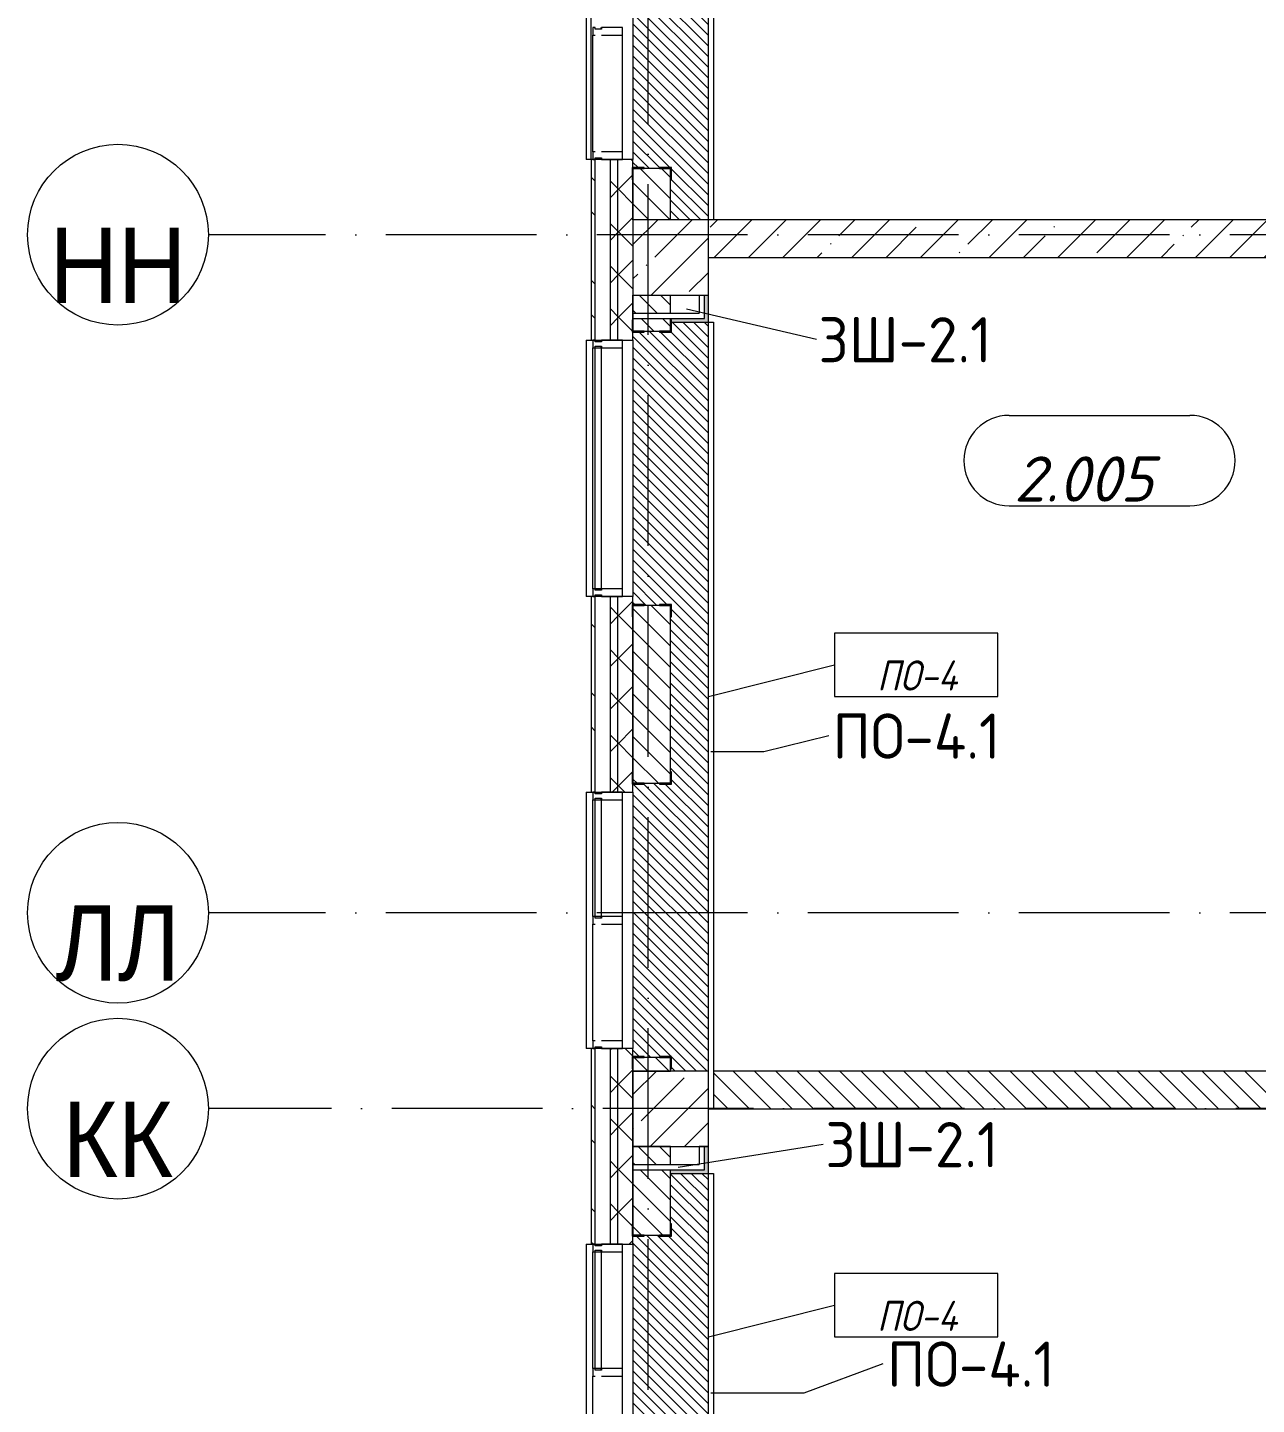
# Model space of a CAD drawing. Header units: millimetres. Extents: x -6467 to 106027, y -7090 to 195095.
# Drawn here: x -6467 to 1687, y 59818 to 68956 of the extents above; entities that cross this region are included whole.
import ezdxf

# ---------------------------------------------------------------- set-up
doc = ezdxf.new("R2010")
doc.units = ezdxf.units.MM
doc.linetypes.add('50_200_ШТРИХ_1Т_ш5_п1_п1_', pattern=[1400, 1000, -200, 0, -200])
for name, color, linetype, lineweight, true_color in [('A-AREA-IDEN-1', 7, 'Continuous', 9, 0xaaaaaa), ('A-FLOR-PATT-1', 7, 'Continuous', 5, 0xd61c12), ('A-GENM-1', 7, 'Continuous', 9, 0xaaaaaa), ('A-GENM-2', 7, 'Continuous', 20, 0xaaaaaa), ('A-WALL-1', 7, 'Continuous', 5, 0x77b143), ('A-WALL-3', 7, 'Continuous', 5, 0x787878), ('Оси-1', 7, 'Continuous', 20, 0xaaaaaa), ('Оси-2', 7, 'Continuous', 9, 0xaaaaaa), ('Оси-3', 7, '50_200_ШТРИХ_1Т_ш5_п1_п1_', 9, 0xaaaaaa)]:
    doc.layers.add(name, color=color, linetype=linetype, lineweight=lineweight, true_color=true_color)
for name, color, linetype, lineweight in [('A-FLOR', 7, 'Continuous', 9), ('A-FLOR-IDEN', 7, 'Continuous', 9), ('A-GLAZ', 7, 'Continuous', 5), ('A-GLAZ-CWMG', 7, 'Continuous', 9), ('A-GLAZ-CWMG-1', 7, 'Continuous', 20), ('A-WALL', 7, 'Continuous', 5), ('A-WALL-FNSH-1', 7, 'Continuous', 5), ('A-WALL-IDEN', 7, 'Continuous', 9), ('I-WALL', 7, 'Continuous', 5), ('S-COLS', 7, 'Continuous', 9), ('S-COLS-1', 7, 'Continuous', 5)]:
    doc.layers.add(name, color=color, linetype=linetype, lineweight=lineweight)
doc.styles.add('Arial', font='arial.ttf', dxfattribs={"width": 0.9, "height": 500})
doc.styles.add('GOST Common', font='', dxfattribs={"height": 300})
doc.styles.add('GOST Common_I', font='', dxfattribs={"width": 0.9, "height": 200})
doc.styles.add('ISOCPEUR_I', font='isocpeui.ttf', dxfattribs={"height": 300})
doc.styles.get('GOST Common').set_extended_font_data('GOST Common')
doc.styles.get('GOST Common_I').set_extended_font_data('GOST Common', italic=True)
pattern_1 = [(45, (0, 0), (-228.0985, 228.0985), []), (45, (228.1, 0), (-228.0985, 228.0985), [403.225, -80.645, 6.706, -73.939])]
pattern_2 = [(135, (0, 0), (-70.71068, -70.71068), [])]
pattern_3 = [(45, (0, 0), (-141.42136, 141.42136), []), (135, (0, 0), (-141.42136, -141.42136), [])]

# ---------------------------------------------------------------- blocks, each defined once
blk = doc.blocks.new('BSC_Колонна _Прямоугольная - 500х500-V16-АИ_План этажа Радиаторы_2')
at = {"layer": 'S-COLS-1'}
h = blk.add_hatch(dxfattribs=at)
h.set_pattern_fill('FP_44', color=256, style=0, pattern_type=2)
h.set_pattern_definition([(45, (2200, -67430.7), (-228.0985, 228.0985), []), (45, (2428.1, -67430.7), (-228.0985, 228.0985), [403.225, -80.645, 6.706, -73.939])])
h.paths.add_polyline_path([(-250, -250), (250, -250), (250, 250), (-250, 250), (-250, -165.4)])
for p, q in [((250, 250), (-250, 250)), ((-250, 250), (-250, -250)), ((250, -250), (250, 250)), ((-250, -250), (250, -250))]:
    blk.add_line(p, q, dxfattribs=at)
blk = doc.blocks.new('Прямоугольный импост - Импост структурный с накладкой - 180мм-22437111-АИ_План этажа Радиаторы_2')
at = {"layer": 'A-GLAZ-CWMG-1'}
for p, q in [((-50, 0), (-50, 17)), ((-50, 17), (0, 17)), ((0, 0), (-10, 0)), ((-10, 0), (-10, -40)), ((0, 17), (0, 0)), ((-50, -180), (-50, -40)), ((-10, -40), (0, -40)), ((0, -40), (0, -180)), ((0, -180), (-50, -180))]:
    blk.add_line(p, q, dxfattribs=at)
blk = doc.blocks.new('Прямоугольный импост - Импост структурный с накладкой - 180мм-22071093-АИ_План этажа Радиаторы_2')
at = {"layer": 'A-GLAZ-CWMG'}
for p, q in [((23480, 63231), (23480, 64006)), ((23497, 64006), (23537, 64006)), ((23497, 63231), (23497, 64006)), ((23537, 63231), (23537, 64006)), ((23677, 63231), (23677, 64006)), ((23537, 63231), (23497, 63231))]:
    blk.add_line(p, q, dxfattribs=at)
blk = doc.blocks.new('Прямоугольный импост - Импост структурный с накладкой - 180мм-22437098-АИ_План этажа Радиаторы_2')
at = {"layer": 'A-GLAZ-CWMG-1'}
for p, q in [((-50, 0), (-50, 17)), ((-50, 17), (0, 17)), ((-40, 0), (-50, 0)), ((-40, -40), (-40, 0)), ((0, 0), (-10, 0)), ((-10, 0), (-10, -40)), ((0, 17), (0, 0)), ((-50, -180), (-50, -40)), ((-50, -40), (-40, -40)), ((-10, -40), (0, -40)), ((0, -40), (0, -180)), ((0, -180), (-50, -180))]:
    blk.add_line(p, q, dxfattribs=at)
blk = doc.blocks.new('Прямоугольный импост - Импост структурный с накладкой - 180мм-22437099-АИ_План этажа Радиаторы_2')
at = {"layer": 'A-GLAZ-CWMG-1'}
for p, q in [((0, 17), (-50, 17)), ((-50, 17), (-50, 0)), ((-50, 0), (-40, 0)), ((-40, 0), (-40, -40)), ((-10, -40), (-10, 0)), ((-10, 0), (0, 0)), ((0, 0), (0, 17)), ((-40, -40), (-50, -40)), ((-50, -40), (-50, -180)), ((0, -40), (-10, -40)), ((0, -180), (0, -40)), ((-50, -180), (0, -180))]:
    blk.add_line(p, q, dxfattribs=at)
blk = doc.blocks.new('Прямоугольный импост - Импост структурный с накладкой - 180мм-V235-АИ_План этажа Радиаторы_2')
at = {"layer": 'A-GLAZ-CWMG'}
for p, q in [((-2717, 56231), (-2717, 57831)), ((-2700, 57831), (-2660, 57831)), ((-2700, 56231), (-2700, 57831)), ((-2660, 56231), (-2660, 57831)), ((-2520, 56231), (-2520, 57831)), ((-2660, 56231), (-2700, 56231))]:
    blk.add_line(p, q, dxfattribs=at)
blk = doc.blocks.new('Прямоугольный импост - Импост структурный с накладкой - 180мм-V232-АИ_План этажа Радиаторы_2')
at = {"layer": 'A-GLAZ-CWMG'}
for p, q in [((6637, 55111), (5862, 55111)), ((6637, 54914), (5862, 54914))]:
    blk.add_line(p, q, dxfattribs=at)
blk = doc.blocks.new('Прямоугольный импост - Импост структурный с накладкой - 180мм-V237-АИ_План этажа Радиаторы_2')
at = {"layer": 'A-GLAZ-CWMG-1'}
for p, q in [((-25, 0), (-25, 17)), ((-25, 17), (25, 17)), ((-15, 0), (-25, 0)), ((-15, -40), (-15, 0)), ((25, 17), (25, 0)), ((-25, -180), (-25, -40)), ((-25, -40), (-15, -40)), ((25, -40), (25, -180)), ((25, -180), (-25, -180))]:
    blk.add_line(p, q, dxfattribs=at)
blk = doc.blocks.new('Прямоугольный импост - Импост структурный с накладкой - 180мм-22437157-АИ_План этажа Радиаторы_2')
at = {"layer": 'A-GLAZ-CWMG-1'}
for p, q in [((0, 17), (-50, 17)), ((-50, 17), (-50, 0)), ((-50, 0), (-40, 0)), ((-40, 0), (-40, -40)), ((-10, -40), (-10, 0)), ((-10, 0), (0, 0)), ((0, 0), (0, 17)), ((-40, -40), (-50, -40)), ((-50, -40), (-50, -180)), ((0, -40), (-10, -40)), ((0, -180), (0, -40)), ((-50, -180), (0, -180))]:
    blk.add_line(p, q, dxfattribs=at)
blk = doc.blocks.new('Фахверк _газобетон торцы_236 - Фахверк _газобетон торцы_-25571272-АИ_План этажа Радиаторы_2')
at = {"layer": 'A-GENM-2'}
for p, q in [((89406, 11134.7), (89325, 11134.7)), ((89325, 11134.7), (89325, 11128.7)), ((89325, 11128.7), (89400, 11128.7)), ((89400, 11128.7), (89400, 11053.7)), ((89406, 11053.7), (89406, 11134.7)), ((89400, 11053.7), (89406, 11053.7)), ((89400, 10878.7), (89325, 10878.7)), ((89325, 10878.7), (89325, 10872.7)), ((89400, 10953.7), (89400, 10878.7)), ((89406, 10953.7), (89400, 10953.7)), ((89406, 10872.7), (89406, 10953.7)), ((89325, 10872.7), (89406, 10872.7))]:
    blk.add_line(p, q, dxfattribs=at)
blk = doc.blocks.new('Фахверк _газобетон торцы_237 - Фахверк _газобетон торцы_-25571292-АИ_План этажа Радиаторы_2')
at = {"layer": 'A-GENM-2'}
for p, q in [((89406, 156989.3), (89325, 156989.3)), ((89325, 156989.3), (89325, 156983.3)), ((89325, 156983.3), (89400, 156983.3)), ((89400, 156983.3), (89400, 156908.3)), ((89400, 156908.3), (89406, 156908.3)), ((89406, 156908.3), (89406, 156989.3)), ((89400, 156733.3), (89325, 156733.3)), ((89325, 156733.3), (89325, 156727.3)), ((89325, 156727.3), (89406, 156727.3)), ((89406, 156808.3), (89400, 156808.3)), ((89400, 156808.3), (89400, 156733.3)), ((89406, 156727.3), (89406, 156808.3))]:
    blk.add_line(p, q, dxfattribs=at)
blk = doc.blocks.new('Фахверк _газобетон торцы_238 - Фахверк _газобетон торцы_-25571312-АИ_План этажа Радиаторы_2')
at = {"layer": 'A-GENM-2'}
for p, q in [((89406, 11134.7), (89325, 11134.7)), ((89325, 11134.7), (89325, 11128.7)), ((89325, 11128.7), (89400, 11128.7)), ((89400, 11128.7), (89400, 11053.7)), ((89406, 11053.7), (89406, 11134.7)), ((89400, 11053.7), (89406, 11053.7)), ((89400, 10878.7), (89325, 10878.7)), ((89325, 10878.7), (89325, 10872.7)), ((89400, 10953.7), (89400, 10878.7)), ((89406, 10953.7), (89400, 10953.7)), ((89406, 10872.7), (89406, 10953.7)), ((89325, 10872.7), (89406, 10872.7))]:
    blk.add_line(p, q, dxfattribs=at)
blk = doc.blocks.new('Фахверк _газобетон торцы_239 - Фахверк _газобетон торцы_-25571332-АИ_План этажа Радиаторы_2')
at = {"layer": 'A-GENM-2'}
for p, q in [((89406, 156989.3), (89325, 156989.3)), ((89325, 156989.3), (89325, 156983.3)), ((89325, 156983.3), (89400, 156983.3)), ((89400, 156983.3), (89400, 156908.3)), ((89400, 156908.3), (89406, 156908.3)), ((89406, 156908.3), (89406, 156989.3)), ((89400, 156733.3), (89325, 156733.3)), ((89325, 156733.3), (89325, 156727.3)), ((89325, 156727.3), (89406, 156727.3)), ((89406, 156808.3), (89400, 156808.3)), ((89400, 156808.3), (89400, 156733.3)), ((89406, 156727.3), (89406, 156808.3))]:
    blk.add_line(p, q, dxfattribs=at)
blk = doc.blocks.new('Фахверк _газобетон торцы_240 - Фахверк _газобетон торцы_-25571352-АИ_План этажа Радиаторы_2')
at = {"layer": 'A-GENM-2'}
for p, q in [((89406, 11134.7), (89325, 11134.7)), ((89325, 11134.7), (89325, 11128.7)), ((89325, 11128.7), (89400, 11128.7)), ((89400, 11128.7), (89400, 11053.7)), ((89406, 11053.7), (89406, 11134.7)), ((89400, 11053.7), (89406, 11053.7)), ((89400, 10878.7), (89325, 10878.7)), ((89325, 10878.7), (89325, 10872.7)), ((89400, 10953.7), (89400, 10878.7)), ((89406, 10953.7), (89400, 10953.7)), ((89406, 10872.7), (89406, 10953.7)), ((89325, 10872.7), (89406, 10872.7))]:
    blk.add_line(p, q, dxfattribs=at)
blk = doc.blocks.new('Фахверк _газобетон торцы_244 - Фахверк _газобетон торцы_-25571610-АИ_План этажа Радиаторы_2')
at = {"layer": 'A-GENM-2'}
for p, q in [((89406, 156989.3), (89325, 156989.3)), ((89325, 156989.3), (89325, 156983.3)), ((89325, 156983.3), (89400, 156983.3)), ((89400, 156983.3), (89400, 156908.3)), ((89400, 156908.3), (89406, 156908.3)), ((89406, 156908.3), (89406, 156989.3)), ((89400, 156733.3), (89325, 156733.3)), ((89325, 156733.3), (89325, 156727.3)), ((89325, 156727.3), (89406, 156727.3)), ((89406, 156808.3), (89400, 156808.3)), ((89400, 156808.3), (89400, 156733.3)), ((89406, 156727.3), (89406, 156808.3))]:
    blk.add_line(p, q, dxfattribs=at)
blk = doc.blocks.new('Отлив_СКБ - Отлив витража-V395-АИ_План этажа Радиаторы_2')
at = {"layer": 'A-GLAZ'}
for p, q in [((0, 67), (0, 100)), ((1700, 100), (0, 100)), ((1700, 100), (1700, 67)), ((0, 2), (10, 2)), ((865, 2), (875, 2)), ((1650, 2), (1660, 2)), ((1690, 2), (1700, 2))]:
    blk.add_line(p, q, dxfattribs=at)
blk = doc.blocks.new('Отлив_СКБ - Отлив витража-V396-АИ_План этажа Радиаторы_2')
at = {"layer": 'A-GLAZ'}
for p, q in [((0, 67), (0, 100)), ((1700, 100), (0, 100)), ((1700, 100), (1700, 67)), ((0, 2), (10, 2)), ((40, 2), (50, 2)), ((1650, 2), (1660, 2)), ((1690, 2), (1700, 2))]:
    blk.add_line(p, q, dxfattribs=at)
blk = doc.blocks.new('Ось сетки - Круг_Ø6_00__ISO-2_5_0_9K_-17386508-АИ_План этажа Радиаторы_2')
at = {"layer": 'Оси-1'}
blk.add_circle((0, 0), 3, dxfattribs=at)
blk = doc.blocks.new('AAR_СКБ_Марка_помещения_1_5 ммп - Номер-27962133-АИ_План этажа Радиаторы_2')
at = {"layer": 'A-AREA-IDEN-1'}
for p, q in [((-2.987, 3), (3.013, 3)), ((-2.987, 0), (3.013, 0))]:
    blk.add_line(p, q, dxfattribs=at)
for centre, start, end in [((-2.987, 1.5), 90, 270), ((3.013, 1.5), 270, 90)]:
    blk.add_arc(centre, 1.5, start, end, dxfattribs=at)
blk = doc.blocks.new('AAR_СКБ_Марка_Перекрытия_1 мм - Марка пола-27961726-АИ_План этажа Радиаторы_2')
at = {"layer": 'A-FLOR-IDEN'}
for p, q in [((2.723, 2.101), (-2.69, 2.101)), ((-2.69, 2.101), (-2.69, 0)), ((2.723, 0), (2.723, 2.101)), ((-2.69, 0), (2.723, 0))]:
    blk.add_line(p, q, dxfattribs=at)

msp = doc.modelspace()

# ---------------------------------------------------------------- hatches: boundary and pattern name
at = {"layer": 'A-FLOR-PATT-1'}
h = msp.add_hatch(dxfattribs=at)
h.set_pattern_fill('FP_343', color=256, style=0, pattern_type=2)
h.set_pattern_definition([(315, (-2200, 70355.87), (35.3553, 35.3553), [])])
h.paths.add_polyline_path([(-1950, 67680.7), (-1950, 73031), (-2200, 73031), (-2200, 72926), (-2194, 72926), (-2194, 72845), (-2275, 72845), (-2275, 72851), (-2375, 72851), (-2375, 72845), (-2450, 72845), (-2449.2, 71037), (-2375, 71037), (-2375, 71031), (-2275, 71031), (-2275, 71037), (-2194, 71037), (-2194, 70956), (-2200, 70956), (-2200, 69916), (-2194, 69916), (-2194, 69835), (-2275, 69835), (-2275, 69841), (-2375, 69841), (-2375, 69835), (-2450, 69835), (-2450, 68027), (-2375, 68027), (-2375, 68021), (-2275, 68021), (-2275, 68027), (-2194, 68027), (-2194, 67946), (-2200, 67946), (-2200, 67680.7), (-2050, 67680.7)])
h = msp.add_hatch(dxfattribs=at)
h.set_pattern_fill('FP_342', color=256, style=0, pattern_type=2)
h.set_pattern_definition([(315, (-2200, 64605.694), (35.3553, 35.3553), [])])
h.paths.add_polyline_path([(-2194, 62030.7), (-1950, 62030.7), (-1950, 67000.7), (-2194, 67000.1), (-2194, 66935), (-2275, 66935), (-2275, 66941), (-2375, 66941), (-2375, 66935), (-2450, 66935), (-2449.2, 65127), (-2375, 65127), (-2375, 65121), (-2275, 65121), (-2275, 65127), (-2194, 65127), (-2194, 65046), (-2200, 65046), (-2200, 64016), (-2194, 64014.5), (-2194, 63935), (-2275, 63935), (-2275, 63941), (-2375, 63941), (-2375, 63935), (-2450, 63935), (-2450, 62127), (-2375, 62127), (-2375, 62121), (-2275, 62121), (-2275, 62127), (-2194, 62127), (-2194, 62046), (-2200, 62046), (-2200, 62030.7)])
h = msp.add_hatch(dxfattribs=at)
h.set_pattern_fill('FP_341', color=256, style=0, pattern_type=2)
h.set_pattern_definition([(315, (-2200, 60355.694), (35.3553, 35.3553), [])])
h.paths.add_polyline_path([(-2154.5, 59180.7), (-1950, 59180.7), (-1950, 61350.7), (-2200, 61350.7), (-2200, 61016), (-2194, 61016), (-2194, 60935), (-2275, 60935), (-2275, 60941), (-2375, 60941), (-2375, 60935), (-2450, 60935), (-2450, 59180.7), (-2200, 59180.7)])
at = {"layer": 'A-WALL'}
h = msp.add_hatch(dxfattribs=at)
h.set_pattern_fill('FP_125', color=256, style=0, pattern_type=2)
h.set_pattern_definition(pattern_3)
h.paths.add_polyline_path([(-2600, 55031), (-2550, 55031), (-2550, 56181), (-2600, 56181), (-2600, 55298.5)])
h.paths.add_polyline_path([(-2569.8, 57881), (-2550, 57881), (-2550, 59181), (-2600, 59181), (-2600, 57881)])
h.paths.add_polyline_path([(-2600, 60881), (-2550, 60881), (-2550, 62181), (-2600, 62181), (-2600, 60929.9)])
h.paths.add_polyline_path([(-2550, 63881), (-2550, 65181), (-2600, 65181), (-2600, 63881), (-2569.8, 63881)])
h.paths.add_polyline_path([(-2569.8, 66881), (-2550, 66881), (-2550, 68081), (-2600, 68081), (-2600, 66881)])
h.paths.add_polyline_path([(-2600, 69781), (-2550, 69781), (-2550, 71091), (-2600, 71091), (-2600, 70081)])
h.paths.add_polyline_path([(-2569.8, 72791), (-2550, 72791), (-2550, 74081), (-2600, 74081), (-2600, 72791)])
h.paths.add_polyline_path([(-2600, 75781), (-2550, 75781), (-2550, 77081), (-2600, 77081), (-2600, 76416.4)])
h.paths.add_polyline_path([(-2569.8, 78781), (-2550, 78781), (-2550, 79981), (-2600, 79981), (-2600, 78781)])
h.paths.add_polyline_path([(-2600, 81681), (-2550, 81681), (-2550, 83081), (-2600, 83081), (-2600, 82047.8)])
h.paths.add_polyline_path([(-2569.8, 84781), (-2550, 84781), (-2550, 85831), (-2600, 85831), (-2600, 84781)])
h = msp.add_hatch(dxfattribs=at)
h.set_pattern_fill('FP_125', color=256, style=0, pattern_type=2)
h.set_pattern_definition(pattern_3)
h.paths.add_polyline_path([(-2450, 55081), (-2450, 56181), (-2550, 56181), (-2550, 55081)])
h.paths.add_polyline_path([(-2450, 57881), (-2450, 59181), (-2550, 59181), (-2550, 57881)])
h.paths.add_polyline_path([(-2450, 60881), (-2450, 62181), (-2550, 62181), (-2550, 60881)])
h.paths.add_polyline_path([(-2550, 63881), (-2450, 63881), (-2450, 65181), (-2550, 65181), (-2550, 64449.6)])
h.paths.add_polyline_path([(-2550, 66881), (-2450, 66881), (-2450, 68081), (-2550, 68081), (-2550, 67180.7)])
h.paths.add_polyline_path([(-2550, 69781), (-2450, 69781), (-2450, 71091), (-2550, 71091), (-2550, 70081)])
h.paths.add_polyline_path([(-2450, 72791), (-2450, 74081), (-2550, 74081), (-2550, 72791)])
h.paths.add_polyline_path([(-2450, 75781), (-2450, 77081), (-2550, 77081), (-2550, 75781)])
h.paths.add_polyline_path([(-2450, 78781), (-2450, 79981), (-2550, 79981), (-2550, 78781)])
h.paths.add_polyline_path([(-2550, 81681), (-2450, 81681), (-2450, 83081), (-2550, 83081), (-2550, 82047.8)])
h.paths.add_polyline_path([(-2450, 84781), (-2450, 85781), (-2550, 85781), (-2550, 84781)])
h = msp.add_hatch(dxfattribs=at)
h.set_pattern_fill('FP_1', color=256, style=0, pattern_type=2)
h.set_pattern_definition(pattern_1)
h.paths.add_polyline_path([(5050, 67430.7), (5050, 67680.7), (-1950, 67680.7), (-1950, 67430.7), (2828.5, 67430.7)])
at = {"layer": 'A-WALL-1'}
for points in [[(-1950, 67000.7), (-1950, 67180.7), (-1975, 67180.7), (-1975, 67000.7)], [(-1975, 67000.7), (-1975, 67025.7), (-2200, 67025.7), (-2200, 67000.7), (-2010, 67000.7)], [(-1950, 61350.7), (-1950, 61530.7), (-1975, 61530.7), (-1975, 61350.7)], [(-1975, 61350.7), (-1975, 61375.7), (-2200, 61375.7), (-2200, 61350.7), (-2010, 61350.7)]]:
    msp.add_hatch(color=256, dxfattribs=at).paths.add_polyline_path(points)
at = {"layer": 'A-WALL-3'}
h = msp.add_hatch(dxfattribs=at)
h.set_pattern_fill('FP_124', color=256, style=0, pattern_type=2)
h.set_pattern_definition([(135, (0, 0), (-342.1478, -342.1478), []), (135, (228.1, 0), (-342.1478, -342.1478), [])])
h.paths.add_polyline_path([(-2727, 54904), (-2700, 54904), (-2700, 56181), (-2727, 56181), (-2727, 55298.5)])
h.paths.add_polyline_path([(-2727, 57881), (-2700, 57881), (-2700, 59181), (-2727, 59181), (-2727, 58114.2)])
h.paths.add_polyline_path([(-2700, 60881), (-2700, 62181), (-2727, 62181), (-2727, 60881)])
h.paths.add_polyline_path([(-2727, 63881), (-2700, 63881), (-2700, 65181), (-2727, 65181), (-2727, 64449.6)])
h.paths.add_polyline_path([(-2727, 66881), (-2700, 66881), (-2700, 68081), (-2727, 68081), (-2727, 67265.3)])
h.paths.add_polyline_path([(-2700, 69781), (-2700, 71091), (-2727, 71091), (-2727, 69781)])
h.paths.add_polyline_path([(-2700, 72791), (-2700, 74081), (-2727, 74081), (-2727, 72791)])
h.paths.add_polyline_path([(-2700, 75781), (-2700, 77081), (-2727, 77081), (-2727, 75781)])
h.paths.add_polyline_path([(-2700, 78781), (-2700, 79981), (-2727, 79981), (-2727, 78781)])
h.paths.add_polyline_path([(-2700, 81681), (-2700, 83081), (-2727, 83081), (-2727, 81681)])
h.paths.add_polyline_path([(-2700, 84781), (-2700, 85958), (-2727, 85958), (-2727, 84781)])
at = {"layer": 'I-WALL'}
h = msp.add_hatch(dxfattribs=at)
h.set_pattern_fill('FP_2', color=256, style=0, pattern_type=2)
h.set_pattern_definition(pattern_2)
h.paths.add_polyline_path([(-2200, 55681), (-2200, 55811), (-2450, 55811), (-2450, 55681)])
h.paths.add_polyline_path([(-2200, 55846), (-2200, 56121), (-2450, 56121), (-2450, 55846)])
h.paths.add_polyline_path([(-2200, 57941), (-2200, 58680.7), (-2450, 58680.7), (-2450, 57941)])
h.paths.add_polyline_path([(-2450, 60941), (-2200, 60941), (-2200, 61375.7), (-2450, 61375.7)])
h.paths.add_polyline_path([(-2200, 61410.7), (-2200, 61530.7), (-2450, 61530.7), (-2450, 61410.7)])
h.paths.add_polyline_path([(-2200, 62030.7), (-2200, 62121), (-2450, 62121), (-2450, 62030.7)])
h.paths.add_polyline_path([(-2450, 63941), (-2200, 63941), (-2200, 65121), (-2450, 65121), (-2450, 64449.6)])
h.paths.add_polyline_path([(-2200, 66941), (-2200, 67025.7), (-2450, 67025.7), (-2450, 66941)])
h.paths.add_polyline_path([(-2450, 67060.7), (-2200, 67060.7), (-2200, 67180.7), (-2450, 67180.7)])
h.paths.add_polyline_path([(-2450, 67680.7), (-2200, 67680.7), (-2200, 68021), (-2450, 68021), (-2450, 67969.2)])
h.paths.add_polyline_path([(-2450, 69841), (-2200, 69841), (-2200, 71031), (-2450, 71031), (-2450, 70081)])
h.paths.add_polyline_path([(-2200, 72851), (-2200, 73031), (-2450, 73031), (-2450, 72851)])
h.paths.add_polyline_path([(-2200, 73531), (-2200, 73686), (-2450, 73686), (-2450, 73531)])
h.paths.add_polyline_path([(-2450, 73721), (-2200, 73721), (-2200, 74021), (-2450, 74021), (-2450, 73952.6)])
h.paths.add_polyline_path([(-2200, 75841), (-2200, 76331), (-2450, 76331), (-2450, 75841)])
h.paths.add_polyline_path([(-2200, 76831), (-2200, 76961), (-2450, 76961), (-2450, 76831)])
h.paths.add_polyline_path([(-2450, 76996), (-2200, 76996), (-2200, 77021), (-2450, 77021)])
h.paths.add_polyline_path([(-2200, 78841), (-2200, 79921), (-2450, 79921), (-2450, 78841)])
h.paths.add_polyline_path([(-2200, 81741), (-2200, 81780.7), (-2450, 81780.7), (-2450, 81741)])
h.paths.add_polyline_path([(-2200, 82280.7), (-2200, 83021), (-2450, 83021), (-2450, 82280.7)])
h.paths.add_polyline_path([(-2200, 84841), (-2200, 85026), (-2450, 85026), (-2450, 84841)])
h.paths.add_polyline_path([(-2200, 85061), (-2200, 85181), (-2450, 85181), (-2450, 85061)])
h = msp.add_hatch(dxfattribs=at)
h.set_pattern_fill('FP_2', color=256, style=0, pattern_type=2)
h.set_pattern_definition(pattern_2)
h.paths.add_polyline_path([(5050, 61780.7), (5050, 62030.7), (4487, 62028.7), (4487, 61780.7), (5010, 61780.7)])
h.paths.add_polyline_path([(2720, 61780.7), (2720, 62030.7), (-1915, 62030.7), (-1915, 61780.7), (-493.5, 61780.7)])
at = {"layer": 'S-COLS-1'}
h = msp.add_hatch(dxfattribs=at)
h.set_pattern_fill('FP_1', color=256, style=0, pattern_type=2)
h.set_pattern_definition(pattern_1)
h.paths.add_polyline_path([(-2200, 61530.7), (-1950, 61530.7), (-1950, 62030.7), (-2450, 62030.7), (-2450, 61530.7)])

# ---------------------------------------------------------------- linework, layer by layer
at = {"layer": 'A-FLOR'}
for p, q in [((-1950, 67680.7), (-1950, 73031)), ((-2450, 69781), (-2450, 68081)), ((-1950, 62030.7), (-1950, 67000.7)), ((-2450, 66881), (-2450, 65181)), ((-2450, 63881), (-2450, 62181)), ((-1950, 59180.7), (-1950, 61350.7)), ((-2450, 60881), (-2450, 59181))]:
    msp.add_line(p, q, dxfattribs=at)
at = {"layer": 'A-FLOR-IDEN'}
for p, q in [((-1950, 64515.7), (-1112.2, 64725.8)), ((-1950, 60265.7), (-1112.2, 60475.8))]:
    msp.add_line(p, q, dxfattribs=at)
at = {"layer": 'A-WALL'}
for p, q in [((-1915, 72971), (-1915, 67680.7)), ((-2727, 68081), (-2727, 69781)), ((-2700, 66881), (-2700, 68081)), ((-2600, 66881), (-2600, 68081)), ((-2550, 66881), (-2550, 68081)), ((-2200, 68021), (-2450, 68021)), ((-2450, 68021), (-2450, 67680.7)), ((-2200, 67680.7), (-2200, 68021)), ((5050, 67680.7), (-1950, 67680.7)), ((-1950, 67430.7), (5050, 67430.7)), ((-2450, 67180.7), (-2450, 66941)), ((-2200, 67060.7), (-2200, 67180.7)), ((-2010, 67180.7), (-2010, 67060.7)), ((-1975, 67025.7), (-1975, 67180.7)), ((-2450, 67060.7), (-2010, 67060.7)), ((-2450, 67025.7), (-1975, 67025.7)), ((-2200, 66941), (-2200, 67025.7)), ((-1950, 67000.7), (-1915, 67000.7)), ((-1915, 67000.7), (-1915, 61780.7)), ((-2450, 66941), (-2200, 66941)), ((-2700, 63881), (-2700, 65181)), ((-2600, 63881), (-2600, 65181)), ((-2550, 63881), (-2550, 65181)), ((-2200, 65121), (-2450, 65121)), ((-2450, 65121), (-2450, 63941)), ((-2200, 63941), (-2200, 65121)), ((-2450, 63941), (-2200, 63941)), ((-2700, 60881), (-2700, 62181)), ((-2600, 60881), (-2600, 62181)), ((-2550, 60881), (-2550, 62181)), ((-2200, 62121), (-2450, 62121)), ((-2450, 62121), (-2450, 62030.7)), ((-2200, 62030.7), (-2200, 62121)), ((-2450, 62030.7), (-2200, 62030.7)), ((2235, 62030.7), (-1915, 62030.7)), ((-1950, 61780.7), (2720, 61780.7)), ((-2450, 61530.7), (-2450, 60941)), ((-2200, 61530.7), (-2450, 61530.7)), ((-2200, 61410.7), (-2200, 61530.7)), ((-2010, 61530.7), (-2010, 61410.7)), ((-1975, 61530.7), (-2010, 61530.7)), ((-1975, 61375.7), (-1975, 61530.7)), ((-2450, 61410.7), (-2010, 61410.7)), ((-2450, 61375.7), (-1975, 61375.7)), ((-2200, 60941), (-2200, 61375.7)), ((-1950, 61350.7), (-1915, 61350.7)), ((-1915, 61350.7), (-1915, 59180.7)), ((-2450, 60941), (-2200, 60941))]:
    msp.add_line(p, q, dxfattribs=at)
at = {"layer": 'A-WALL-FNSH-1'}
for p, q in [((-2727, 68081), (-2727, 66881)), ((-2450, 68081), (-2727, 68081)), ((-2450, 67680.7), (-2450, 68081)), ((-2450, 66881), (-2450, 67180.7)), ((-1950, 67000.7), (-1950, 67180.7)), ((-2200, 67000.7), (-1950, 67000.7)), ((-2727, 66881), (-2450, 66881)), ((-2727, 65181), (-2727, 63881)), ((-2450, 65181), (-2727, 65181)), ((-2450, 63881), (-2450, 65181)), ((-2727, 63881), (-2450, 63881)), ((-2727, 62181), (-2727, 60881)), ((-2450, 62181), (-2727, 62181)), ((-2450, 60881), (-2450, 62181)), ((-1950, 61530.7), (-1975, 61530.7)), ((-1950, 61350.7), (-1950, 61530.7)), ((-2200, 61350.7), (-1950, 61350.7)), ((-2727, 60881), (-2450, 60881))]:
    msp.add_line(p, q, dxfattribs=at)
at = {"layer": 'A-WALL-IDEN'}
for p, q in [((-2095.2, 67088.7), (-1233.4, 66887.4)), ((-1581.8, 64150.4), (-1149.9, 64256.8)), ((-1932.5, 64150.4), (-1581.8, 64150.4)), ((-2150.2, 61392.5), (-1187.5, 61545.6)), ((-1314.4, 59894.3), (-789, 60088.8)), ((-1932.5, 59894.3), (-1314.4, 59894.3))]:
    msp.add_line(p, q, dxfattribs=at)
at = {"layer": 'S-COLS'}
for p, q in [((-2200, 62030.7), (-2450, 62030.7)), ((-2450, 61530.7), (-2200, 61530.7))]:
    msp.add_line(p, q, dxfattribs=at)
at = {"layer": 'S-COLS-1'}
for p, q in [((-2450, 62030.7), (-2450, 61530.7)), ((-1950, 62030.7), (-2200, 62030.7)), ((-1950, 61530.7), (-1950, 62030.7)), ((-2200, 61530.7), (-1950, 61530.7))]:
    msp.add_line(p, q, dxfattribs=at)
at = {"layer": 'Оси-3'}
for p, q in [((-2350, -5889.7), (-2350, 91281)), ((104718, 67581), (-5267.3, 67581)), ((104718, 63081), (-5267.3, 63081)), ((5350, 61781), (-5267.3, 61781))]:
    msp.add_line(p, q, dxfattribs=at)

# ---------------------------------------------------------------- block references
at = {"layer": 'A-AREA-IDEN-1', "xscale": 199.9999999999999, "yscale": 199.9999999999999, "zscale": 199.9999999999999}
msp.add_blockref('AAR_СКБ_Марка_помещения_1_5 ммп - Номер-27962133-АИ_План этажа Радиаторы_2', (642.9, 65781.8), dxfattribs=at)
at = {"layer": 'A-FLOR-IDEN', "xscale": 199.9999999999999, "yscale": 199.9999999999999, "zscale": 199.9999999999999}
for p in [(-574.3, 64515.7), (-574.3, 60265.7)]:
    msp.add_blockref('AAR_СКБ_Марка_Перекрытия_1 мм - Марка пола-27961726-АИ_План этажа Радиаторы_2', p, dxfattribs=at)
at = {"layer": 'A-GENM-1'}
for name, p, rotation in [('Фахверк _газобетон торцы_244 - Фахверк _газобетон торцы_-25571610-АИ_План этажа Радиаторы_2', (154533.3, -21379), 89.9999999999999), ('Фахверк _газобетон торцы_236 - Фахверк _газобетон торцы_-25571272-АИ_План этажа Радиаторы_2', (-13328.7, 156341), 270.0000000000001), ('Фахверк _газобетон торцы_237 - Фахверк _газобетон торцы_-25571292-АИ_План этажа Радиаторы_2', (154533.3, -24279), 89.9999999999999), ('Фахверк _газобетон торцы_238 - Фахверк _газобетон торцы_-25571312-АИ_План этажа Радиаторы_2', (-13328.7, 153341), 270.0000000000001), ('Фахверк _газобетон торцы_239 - Фахверк _газобетон торцы_-25571332-АИ_План этажа Радиаторы_2', (154533.3, -27279), 89.9999999999999), ('Фахверк _газобетон торцы_240 - Фахверк _газобетон торцы_-25571352-АИ_План этажа Радиаторы_2', (-13328.7, 150341), 270.0000000000001)]:
    msp.add_blockref(name, p, dxfattribs=dict(at, rotation=rotation))
at = {"layer": 'A-GLAZ', "rotation": 89.99999999999937}
for name, p in [('Отлив_СКБ - Отлив витража-V395-АИ_План этажа Радиаторы_2', (-2660, 68081)), ('Отлив_СКБ - Отлив витража-V396-АИ_План этажа Радиаторы_2', (-2660, 65181)), ('Отлив_СКБ - Отлив витража-V395-АИ_План этажа Радиаторы_2', (-2660, 62181)), ('Отлив_СКБ - Отлив витража-V395-АИ_План этажа Радиаторы_2', (-2660, 59181))]:
    msp.add_blockref(name, p, dxfattribs=at)
at = {"layer": 'A-GLAZ-CWMG', "extrusion": (0, 0, -1), "rotation": 270.0000000000022}
for name, p in [('Прямоугольный импост - Импост структурный с накладкой - 180мм-V237-АИ_План этажа Радиаторы_2', (2700, 68931)), ('Прямоугольный импост - Импост структурный с накладкой - 180мм-22437111-АИ_План этажа Радиаторы_2', (2700, 68081)), ('Прямоугольный импост - Импост структурный с накладкой - 180мм-22437098-АИ_План этажа Радиаторы_2', (2700, 65181)), ('Прямоугольный импост - Импост структурный с накладкой - 180мм-V237-АИ_План этажа Радиаторы_2', (2700, 63031)), ('Прямоугольный импост - Импост структурный с накладкой - 180мм-22437111-АИ_План этажа Радиаторы_2', (2700, 62181)), ('Прямоугольный импост - Импост структурный с накладкой - 180мм-V237-АИ_План этажа Радиаторы_2', (2700, 60031))]:
    msp.add_blockref(name, p, dxfattribs=at)
at = {"layer": 'A-GLAZ-CWMG'}
for name, p, rotation in [('Прямоугольный импост - Импост структурный с накладкой - 180мм-V232-АИ_План этажа Радиаторы_2', (-57631, 74768), 269.9999999999995), ('Прямоугольный импост - Импост структурный с накладкой - 180мм-22437099-АИ_План этажа Радиаторы_2', (-2700, 66881), 89.99999999999775), ('Прямоугольный импост - Импост структурный с накладкой - 180мм-22437157-АИ_План этажа Радиаторы_2', (-2700, 63881), 89.99999999999775), ('Прямоугольный импост - Импост структурный с накладкой - 180мм-V232-АИ_План этажа Радиаторы_2', (-57631, 68868), 269.9999999999995), ('Прямоугольный импост - Импост структурный с накладкой - 180мм-22437157-АИ_План этажа Радиаторы_2', (-2700, 60881), 89.99999999999775), ('Прямоугольный импост - Импост структурный с накладкой - 180мм-V232-АИ_План этажа Радиаторы_2', (-57631, 65868), 269.9999999999995)]:
    msp.add_blockref(name, p, dxfattribs=dict(at, rotation=rotation))
for name, p in [('Прямоугольный импост - Импост структурный с накладкой - 180мм-V235-АИ_План этажа Радиаторы_2', (0, 9000)), ('Прямоугольный импост - Импост структурный с накладкой - 180мм-22071093-АИ_План этажа Радиаторы_2', (-26197, -175)), ('Прямоугольный импост - Импост структурный с накладкой - 180мм-22071093-АИ_План этажа Радиаторы_2', (-26197, -3175))]:
    msp.add_blockref(name, p, dxfattribs=at)
at = {"layer": 'S-COLS'}
msp.add_blockref('BSC_Колонна _Прямоугольная - 500х500-V16-АИ_План этажа Радиаторы_2', (-2200, 67430.7), dxfattribs=at)
at = {"layer": 'Оси-1', "xscale": 199.9999999999999, "yscale": 199.9999999999999, "zscale": 199.9999999999999}
for p, rotation in [((-5867.3, 67581), 89.9999999999998), ((-5867.3, 63081), 89.9999999999998), ((-5867.3, 61781), 89.99999999999982)]:
    msp.add_blockref('Ось сетки - Круг_Ø6_00__ISO-2_5_0_9K_-17386508-АИ_План этажа Радиаторы_2', p, dxfattribs=dict(at, rotation=rotation))

# ---------------------------------------------------------------- texts
at = {"layer": 'A-AREA-IDEN-1', "insert": (539.7, 65810), "char_height": 300, "width": 952, "attachment_point": 8, "line_spacing_factor": 1.139951, "style": 'ISOCPEUR_I'}
msp.add_mtext('\\pxqc,t8.46667,16.93333,25.4,33.86667,42.33333,50.8,59.26667,67.73333,76.2,84.66667,93.13333,101.6,110.06667,118.53333,127,135.46667,143.93333,152.4,160.86667,169.33333,177.8,186.26667,194.73333,203.2,211.66667,220.13333,228.6,237.06667,245.53333,254,262.46667,270.93333;{2.005}', dxfattribs=at)
at = {"layer": 'A-FLOR-IDEN', "char_height": 200, "width": 572.4, "attachment_point": 5, "line_spacing_factor": 1.022766, "style": 'GOST Common_I'}
for insert in [(-564.1, 64655.5), (-564.1, 60405.5)]:
    msp.add_mtext('\\pxqc,t0.9,1.8,2.7,3.6,4.5,5.4,6.3,7.2,8.1,9,9.9,10.8,11.7,12.6,13.5,14.4,15.3,16.2,17.1,18,18.9,19.8,20.7,21.6,22.5,23.4,24.3,25.2,26.1,27,27.9,28.8;{ПО-4}', dxfattribs=dict(at, insert=insert))
at = {"layer": 'A-WALL-IDEN', "char_height": 300, "attachment_point": 2, "line_spacing_factor": 1.022766, "style": 'GOST Common'}
for s, insert, width in [('\\pxqc,t0.26667,0.53333,0.8,1.06667,1.33333,1.6,1.86667,2.13333,2.4,2.66667,2.93333,3.2,3.46667,3.73333,4,4.26667,4.53333,4.8,5.06667,5.33333,5.6,5.86667,6.13333,6.4,6.66667,6.93333,7.2,7.46667,7.73333,8,8.26667,8.53333;{ЗШ-2.1}', (-644.4, 67033.9), 1190), ('\\pxqc,t0.26667,0.53333,0.8,1.06667,1.33333,1.6,1.86667,2.13333,2.4,2.66667,2.93333,3.2,3.46667,3.73333,4,4.26667,4.53333,4.8,5.06667,5.33333,5.6,5.86667,6.13333,6.4,6.66667,6.93333,7.2,7.46667,7.73333,8,8.26667,8.53333;{ПО-4.1}', (-567.9, 64403.3), 1178), ('\\pxqc,t0.26667,0.53333,0.8,1.06667,1.33333,1.6,1.86667,2.13333,2.4,2.66667,2.93333,3.2,3.46667,3.73333,4,4.26667,4.53333,4.8,5.06667,5.33333,5.6,5.86667,6.13333,6.4,6.66667,6.93333,7.2,7.46667,7.73333,8,8.26667,8.53333;{ЗШ-2.1}', (-598.5, 61692.1), 1190), ('\\pxqc,t0.26667,0.53333,0.8,1.06667,1.33333,1.6,1.86667,2.13333,2.4,2.66667,2.93333,3.2,3.46667,3.73333,4,4.26667,4.53333,4.8,5.06667,5.33333,5.6,5.86667,6.13333,6.4,6.66667,6.93333,7.2,7.46667,7.73333,8,8.26667,8.53333;{ПО-4.1}', (-207, 60235.2), 1178)]:
    msp.add_mtext(s, dxfattribs=dict(at, insert=insert, width=width))
at = {"layer": 'Оси-2', "char_height": 500, "attachment_point": 5, "line_spacing_factor": 0.936439, "style": 'Arial'}
for s, insert, width in [('\\pxqc,t4.572,9.144,13.716,18.288,22.86,27.432,32.004,36.576,41.148,45.72,50.292,54.864,59.436,64.008,68.58,73.152,77.724,82.296,86.868,91.44,96.012,100.584,105.156,109.728,114.3,118.872,123.444,128.016,132.588,137.16,141.732,146.304;{НН}', (-5867.6, 67378.2), 916.2), ('\\pxqc,t4.572,9.144,13.716,18.288,22.86,27.432,32.004,36.576,41.148,45.72,50.292,54.864,59.436,64.008,68.58,73.152,77.724,82.296,86.868,91.44,96.012,100.584,105.156,109.728,114.3,118.872,123.444,128.016,132.588,137.16,141.732,146.304;{ЛЛ}', (-5868.5, 62878.2), 846), ('\\pxqc,t4.572,9.144,13.716,18.288,22.86,27.432,32.004,36.576,41.148,45.72,50.292,54.864,59.436,64.008,68.58,73.152,77.724,82.296,86.868,91.44,96.012,100.584,105.156,109.728,114.3,118.872,123.444,128.016,132.588,137.16,141.732,146.304;{КК}', (-5868.5, 61578.2), 750.6)]:
    msp.add_mtext(s, dxfattribs=dict(at, insert=insert, width=width))

doc.saveas('drawing.dxf')
